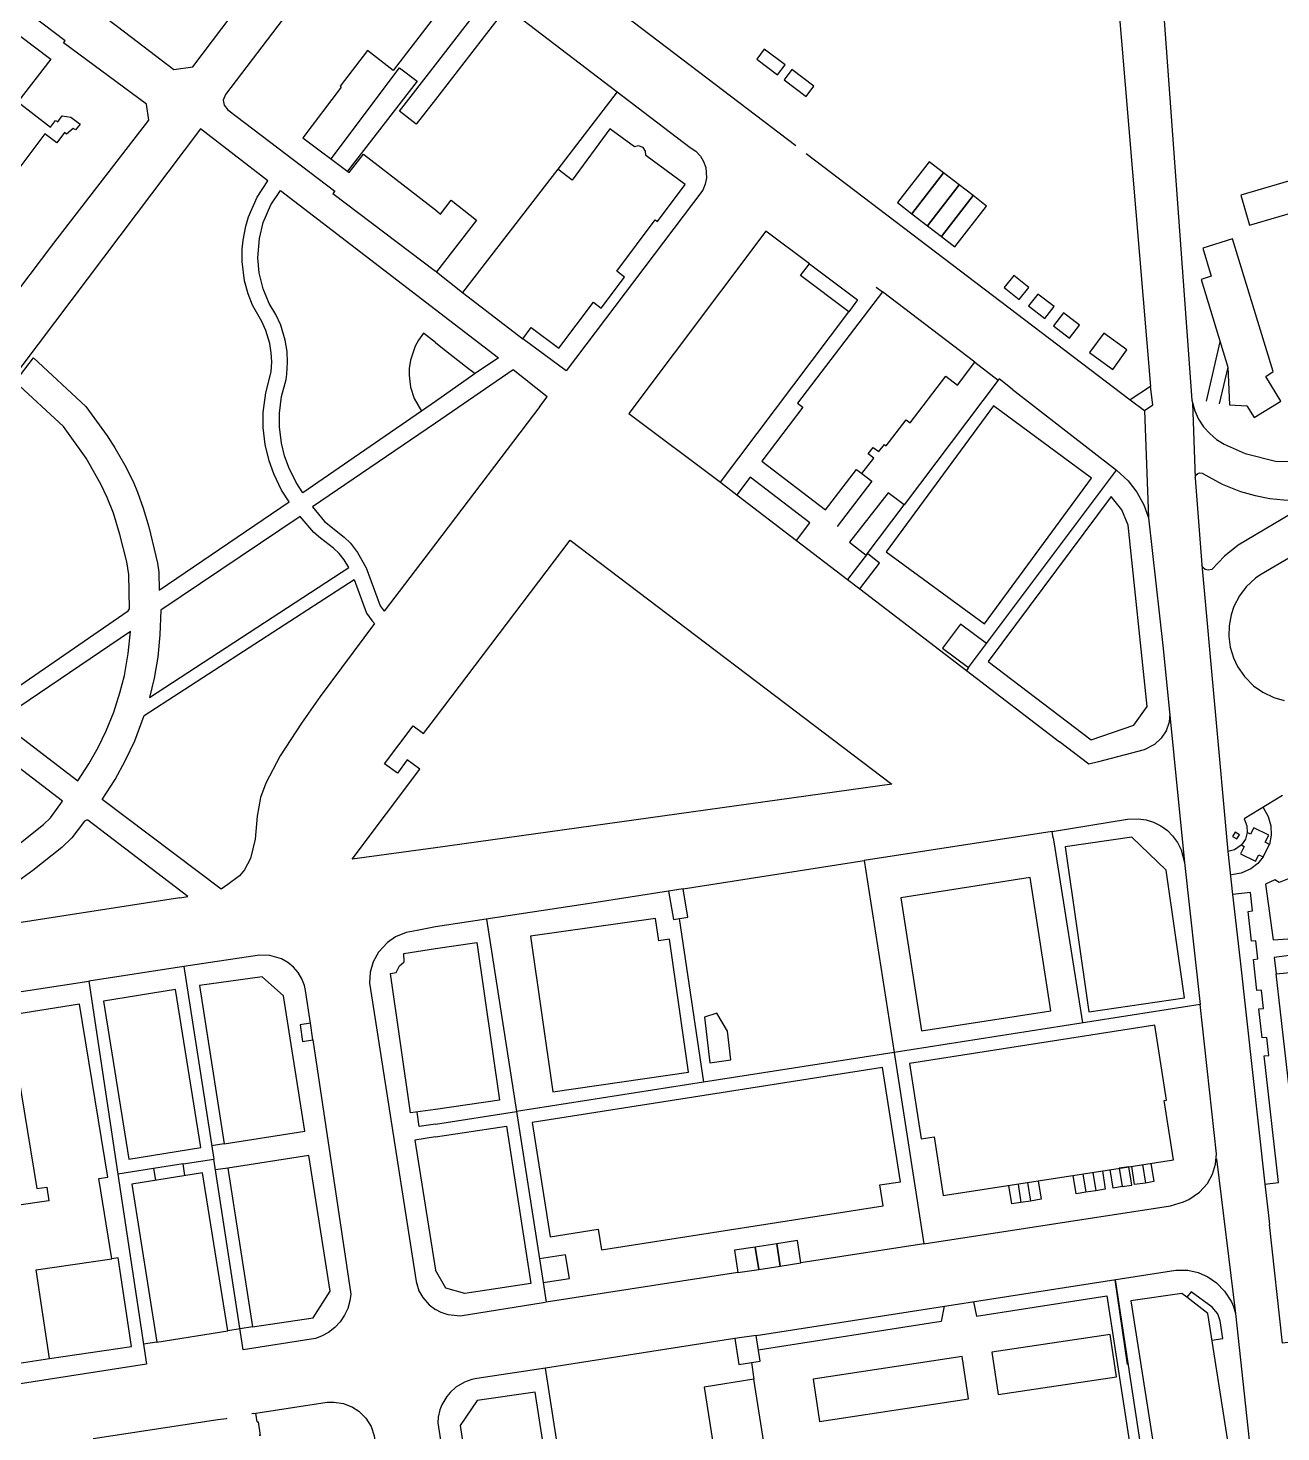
# Model space of a CAD drawing. Header units: millimetres. Extents: x 487814 to 495125, y 4392873 to 4398925.
# Drawn here: x 491999.4 to 492290.2, y 4395927.5 to 4396253.4 of the extents above; entities that cross this region are included whole.
import ezdxf

# ---------------------------------------------------------------- set-up
doc = ezdxf.new("R2010")
doc.units = ezdxf.units.MM
doc.layers.add('Cartografia_Base', color=8, linetype='Continuous')

msp = doc.modelspace()

# ---------------------------------------------------------------- linework, layer by layer
at = {"layer": 'Cartografia_Base'}
for p, q in [((492243.84, 4396362.43, 121.28), (492259.88, 4396170.16, 121.05)), ((492104.26, 4396281.95, 123.29), (492177.56, 4396226.14, 122.13)), ((492136.12, 4396238.62, 119.82), (492153.06, 4396225.7, 119.82)), ((492179.97, 4396224.3, 122.1), (492255.15, 4396167.07, 121.22)), ((492094.13, 4396196.79, 122.95), (492100.22, 4396191.99, 122.94)), ((492196.24, 4396193.27, 118.56), (492197.65, 4396192.2, 118.51)), ((492275.98, 4396180.56, 118.95), (492272.8, 4396166.76, 118.86)), ((492093.89, 4396180.41, 120.4), (492095.56, 4396179.1, 120.4)), ((492095.56, 4396179.1, 120.42), (492101.62, 4396174.39, 120.14)), ((492101.62, 4396174.39, 120.14), (492103.16, 4396173.21, 119.78)), ((492219.11, 4396175.83, 125.08), (492224.52, 4396171.69, 120.11)), ((492277.83, 4396174.66, 118.94), (492275.82, 4396166.18, 118.94)), ((492101.3, 4396171.91, 120.1), (492093.89, 4396166.71, 120.2)), ((492103.16, 4396173.21, 119.78), (492101.3, 4396171.91, 120.1)), ((492224.52, 4396171.69, 120.11), (492202.72, 4396142.71, 120.41)), ((492227.76, 4396169.61, 118.86), (492252.02, 4396150.78, 118.86)), ((492093.89, 4396166.71, 120.2), (492090.69, 4396164.47, 120.24)), ((492118.12, 4396165.57, 119.78), (492093.89, 4396133.67, 119.92)), ((492258.5, 4396164.62, 118.66), (492259.39, 4396139.7, 119.08)), ((492160.07, 4396147.97, 118.87), (492163.86, 4396145.07, 118.87)), ((492093.89, 4396133.67, 119.92), (492082, 4396118.02, 119.99)), ((492177.73, 4396134.46, 118.87), (492189.58, 4396125.4, 118.87)), ((492192.42, 4396123.22, 118.87), (492217.14, 4396104.29, 118.87)), ((492262.84, 4396109.37, 117.5), (492267.76, 4396059.72, 118.56)), ((492217.63, 4396104.93, 120.17), (492217.14, 4396104.29, 118.87)), ((492217.14, 4396104.29, 118.87), (492238.8, 4396087.74, 118.88)), ((492253.97, 4396069.66, 120.13), (492254.55, 4396069.76, 120.08)), ((492237.05, 4396066.9, 117.76), (492193.44, 4396060.18, 117.76)), ((492237.29, 4396065.42, 120.02), (492237.67, 4396063.04, 120.02)), ((492237.67, 4396063.04, 118.87), (492244.14, 4396022.44, 118.75)), ((492034.61, 4396051.49, 120.54), (491948.44, 4396038.11, 121.47)), ((492130.23, 4396050.23, 118.93), (492093.89, 4396044.73, 118.94)), ((492148.04, 4396053.01, 119.32), (492130.23, 4396050.23, 119.32)), ((492093.89, 4396044.73, 118.97), (492089.68, 4396043.94, 118.98)), ((492105.8, 4396046.52, 120.36), (492112.75, 4396001.92, 119.64)), ((492150.52, 4396046.7, 119.02), (492156.1, 4396008.69, 119.24)), ((492035.49, 4396035.57, 119.78), (492013.43, 4396032.15, 119.79)), ((492156.1, 4396008.69, 119.24), (492112.75, 4396001.92, 119.64)), ((492093.89, 4395998.97, 119.88), (492112.75, 4396001.92, 119.64)), ((492112.75, 4396001.92, 119.64), (492118.08, 4395967.7, 120.54)), ((492044.85, 4395994.39, 119.34), (492041.96, 4395993.94, 119.28)), ((492028.47, 4395988.67, 122.05), (492020.2, 4395987.35, 122.38)), ((492035.35, 4395989.74, 122.05), (492042.44, 4395990.81, 120.97)), ((492045.72, 4395988.77, 119.27), (492042.83, 4395988.32, 119.27)), ((492258.03, 4395989.57, 119.94), (492258.7, 4395985.29, 119.94)), ((492275.17, 4395990.89, 119.05), (492279.61, 4395954.99, 115.91)), ((492229.14, 4395985.06, 119.97), (492229.8, 4395980.79, 119.97)), ((492231.35, 4395985.4, 119.99), (492232.02, 4395981.12, 119.99)), ((492244.16, 4395987.41, 119.94), (492244.84, 4395983.14, 119.94)), ((492246.51, 4395987.77, 119.94), (492247.17, 4395983.51, 119.94)), ((492286.45, 4395985.03, 119.53), (492287.18, 4395978.47, 119.53)), ((492247.17, 4395983.51, 119.94), (492244.84, 4395983.14, 119.94)), ((492232.02, 4395981.12, 119.99), (492229.8, 4395980.79, 119.97)), ((492287.18, 4395978.47, 119.53), (492287.5, 4395975.64, 119.53)), ((492207.29, 4395971.14, 119.54), (492178.76, 4395966.76, 119.84)), ((492118.94, 4395962.2, 120.54), (492119.65, 4395957.64, 120.6)), ((492164.13, 4395964.5, 119.84), (492119.65, 4395957.64, 120.6)), ((492119.65, 4395957.64, 120.6), (492118.89, 4395957.51, 120.6)), ((492048.56, 4395951.44, 119.74), (492045.69, 4395951, 119.74)), ((492051.43, 4395951.92, 118.89), (492048.56, 4395951.44, 118.9)), ((492163.43, 4395949.17, 119.62), (492119.48, 4395942.35, 120.11)), ((492029.25, 4395948.37, 121.13), (492026.17, 4395947.91, 121.11)), ((492167.24, 4395943.61, 118.58), (492167.85, 4395939.73, 118.64)), ((492132.83, 4395856.04, 117.75), (492119.48, 4395942.35, 120.11)), ((492043.42, 4395930.3, 118.77), (492014.48, 4395925.9, 118.98)), ((492045.32, 4395930.59, 120.02), (492043.42, 4395930.3, 120.02)), ((492045.48, 4395930.62, 118.76), (492045.32, 4395930.59, 118.76)), ((492051.7, 4395931.81, 119.41), (492051.33, 4395931.75, 119.41)), ((492051.7, 4395931.81, 119.41), (492052.19, 4395931.89, 119.95)), ((492052.52, 4395929.83, 119.96), (492052.19, 4395931.89, 119.95))]:
    msp.add_line(p, q, dxfattribs=at)
for points in [[(491994.15, 4396188.62, 122.15), (492005.31, 4396203.43, 121.43), (492027.41, 4396232.01, 122.7), (492026.82, 4396235.73, 122.9), (492007.58, 4396249.95, 123.04), (492007.95, 4396250.43, 123.04), (491953.9, 4396291.44, 122.9)], [(492093.89, 4396264.23, 120.48), (492088.03, 4396268.67, 120.59), (492086.82, 4396267.07, 120.57), (492080.3, 4396272, 120.69), (492081.21, 4396273.2, 120.7), (492078.9, 4396274.94, 120.74), (492077.99, 4396273.74, 120.73), (492074.4, 4396276.46, 120.86), (492045.16, 4396238.01, 121.17), (492044.67, 4396236.66, 121.18), (492044.88, 4396235.48, 121.19), (492045.7, 4396234.41, 121.35), (492070.57, 4396215.57, 121.08), (492070.12, 4396214.98, 121.07), (492093.89, 4396196.97, 120.75)], [(492021.77, 4396252.49, 121.82), (492033.18, 4396243.77, 121.38), (492037.58, 4396244.36, 121.31), (492053.25, 4396265.11, 121.15), (492041.92, 4396273.67, 122.26), (492033.05, 4396261.83, 121.98), (492022.19, 4396270.12, 122.28), (492016.27, 4396262.69, 122.18), (492014.06, 4396264.4, 122.21), (492011.13, 4396260.61, 122.16), (492021.77, 4396252.49, 121.82)], [(492093.89, 4396270.88, 121.23), (492136.12, 4396238.62, 121.24), (492122.29, 4396220.67, 121.24)], [(492269.47, 4396167.04, 119.09), (492270.18, 4396164.52, 119.13), (492271.06, 4396162.64, 119.17), (492272.22, 4396160.86, 119.2), (492273.62, 4396159.27, 119.24), (492275.21, 4396157.91, 119.27), (492276.96, 4396156.8, 119.31), (492281.85, 4396154.62, 119.86), (492288.9, 4396152.89, 120.05), (492296.6, 4396152.68, 120.13), (492303.08, 4396153.43, 119.79), (492305.49, 4396156.09, 119.5), (492294.41, 4396270.81, 120.67), (492262.12, 4396268.02, 120.43), (492269.47, 4396167.04, 119.09)], [(492093.89, 4396256.32, 120.38), (492084.11, 4396243.55, 120.52), (492078.14, 4396248.15, 120.78), (492071.78, 4396239.9, 121.12), (492072.04, 4396239.71, 121.1), (492063.17, 4396227.95, 121.26), (492073.91, 4396219.88, 121.14), (492077.21, 4396224.13, 121.19), (492093.89, 4396211.18, 120.49)], [(492093.89, 4396244.84, 122.81), (492104.51, 4396258.54, 122.81), (492108.41, 4396255.52, 122.81), (492093.89, 4396236.79, 122.81)], [(491997.36, 4396251.65, 123.09), (492004.63, 4396246.15, 123.1), (491996.98, 4396236.3, 122.81), (492004.57, 4396230.41, 122.29), (492005.74, 4396231.97, 122.34), (492006.23, 4396231.6, 122.31), (492007.28, 4396233, 122.47), (492009.29, 4396232.68, 122.45), (492011.42, 4396231.11, 122.28), (492010.33, 4396229.77, 122.12), (492009.83, 4396230.11, 122.16), (492008.29, 4396228.8, 122.07), (492007.84, 4396229.14, 122.1), (492006.03, 4396226.74, 122.11), (492003.25, 4396228.83, 122.3), (491990.44, 4396211.84, 122.08)], [(492173.3, 4396242.55, 121.69), (492175.06, 4396244.88, 120.67), (492170.25, 4396248.51, 120.67), (492168.49, 4396246.18, 120.68), (492173.3, 4396242.55, 121.69)], [(492069.69, 4396223.04, 123.91), (492085.59, 4396244.17, 123.91), (492089.7, 4396241.08, 123.91), (492073.48, 4396220.19, 123.91)], [(492093.89, 4396236.79, 122.81), (492089.44, 4396231.05, 122.81), (492085.54, 4396234.07, 122.81), (492093.89, 4396244.84, 122.81)], [(492179.98, 4396237.53, 120.41), (492181.78, 4396239.93, 121.16), (492176.63, 4396243.78, 121.16), (492174.83, 4396241.38, 121.95), (492179.98, 4396237.53, 120.41)], [(491989.41, 4396095.26, 121.34), (492022.62, 4396118.08, 121.52), (492022.9, 4396118.61, 121.52), (492022.75, 4396126.55, 121.4), (492022.29, 4396129.49, 121.43), (492020.68, 4396135.84, 121.49), (492019.16, 4396140.8, 121.52), (492017.75, 4396144.42, 121.54), (492016.28, 4396147.5, 121.54), (492012.82, 4396153.52, 121.58), (492007.58, 4396160.88, 121.72), (491996.39, 4396171.3, 121.72), (492000.65, 4396176.83, 121.72), (492012.74, 4396165.57, 121.72), (492017.72, 4396158.71, 121.6), (492019.51, 4396155.95, 121.56), (492021.81, 4396151.91, 121.54), (492023.72, 4396148.11, 121.54), (492024.75, 4396145.7, 121.54), (492026.1, 4396141.95, 121.52), (492027.39, 4396137.64, 121.49), (492029.42, 4396129.17, 121.42), (492029.68, 4396127.08, 121.4), (492029.78, 4396122.93, 121.21), (492059.93, 4396143.43, 121.06), (492058.21, 4396146.14, 121.13), (492056.37, 4396149.89, 121.16), (492055.29, 4396152.94, 121.18), (492054.39, 4396156.71, 121.21), (492053.94, 4396160.69, 121.24), (492053.94, 4396164.16, 121.26), (492054.51, 4396168.69, 121.29), (492055.79, 4396173.62, 121.33), (492055.92, 4396175.91, 121.34), (492055.8, 4396178.04, 121.35), (492055.46, 4396180.15, 121.36), (492054.54, 4396183.17, 121.38), (492053.59, 4396185.25, 121.4), (492051.43, 4396189.06, 121.41), (492050.42, 4396191.72, 121.39), (492049.61, 4396194.74, 121.38), (492049.05, 4396199.24, 121.37), (492049.06, 4396202.06, 121.35), (492049.26, 4396204.18, 121.35), (492049.87, 4396207.4, 121.33), (492050.51, 4396209.56, 121.33), (492052.5, 4396214.11, 121.31), (492055.02, 4396217.93, 121.29), (492039.36, 4396229.99, 121.39), (491956.62, 4396120.3, 121.7)], [(492122.52, 4396179.07, 121.07), (492130.57, 4396189.76, 119.91), (492132.38, 4396188.4, 119.89), (492137.8, 4396195.6, 119.21), (492135.99, 4396196.96, 119.25), (492144.95, 4396208.86, 119.47), (492145.49, 4396208.46, 119.45), (492151.88, 4396217.11, 119.57), (492142.73, 4396223.84, 119.95), (492142.7, 4396224.83, 120.02), (492142.12, 4396225.67, 120.06), (492141.03, 4396226.07, 120.07), (492140.1, 4396225.82, 120.06), (492134.38, 4396230.04, 120.11), (492125.66, 4396218.07, 119.86), (492122.29, 4396220.67, 119.91), (492100.22, 4396191.99, 120.67), (492114.22, 4396181.29, 121.04), (492116.14, 4396183.86, 120.91), (492122.52, 4396179.07, 121.07)], [(492153.06, 4396225.7, 120.23), (492154.34, 4396224.79, 120.22), (492155.4, 4396223.64, 120.2), (492156.13, 4396222.43, 120.19), (492156.64, 4396221.02, 120.18), (492156.83, 4396218.6, 120.16), (492156.54, 4396217.14, 120.15), (492155.96, 4396215.75, 120.14), (492124.28, 4396173.8, 121.3), (492114.22, 4396181.29, 121.3)], [(492204.52, 4396210.3, 119.9), (492211.86, 4396219.78, 119.77), (492208.52, 4396222.38, 119.88), (492201.18, 4396212.9, 120.06), (492204.52, 4396210.3, 119.9)], [(492208.11, 4396207.52, 119.74), (492215.45, 4396217, 119.65), (492211.86, 4396219.78, 119.77), (492204.52, 4396210.3, 119.9), (492208.11, 4396207.52, 119.74)], [(492211.36, 4396205.01, 119.59), (492218.7, 4396214.49, 119.73), (492215.45, 4396217, 119.65), (492208.11, 4396207.52, 119.74), (492211.36, 4396205.01, 119.59)], [(492282.86, 4396207.66, 118.67), (492296.6, 4396211.69, 118.42), (492294.56, 4396218.65, 118.5), (492280.82, 4396214.62, 118.67), (492282.86, 4396207.66, 118.67)], [(492093.89, 4396180.41, 120.4), (492091.13, 4396182.59, 120.4), (492089.95, 4396180.91, 120.39), (492089.23, 4396179.57, 120.38), (492088.13, 4396176.32, 120.35), (492087.85, 4396174.35, 120.33), (492087.81, 4396172.8, 120.32), (492088.16, 4396170.04, 120.29), (492089, 4396167.41, 120.27), (492090.69, 4396164.47, 120.24), (492063.11, 4396145.52, 120.97), (492061.57, 4396147.9, 121.13), (492059.85, 4396151.39, 121.16), (492058.91, 4396154.06, 121.18), (492058.18, 4396157.06, 121.21), (492057.73, 4396160.82, 121.24), (492057.73, 4396164.01, 121.26), (492058.21, 4396167.87, 121.29), (492059.25, 4396171.78, 121.32), (492059.43, 4396173.06, 121.33), (492059.6, 4396175.83, 121.34), (492059.47, 4396178.35, 121.35), (492059.05, 4396180.96, 121.36), (492058.01, 4396184.4, 121.38), (492056.87, 4396186.92, 121.4), (492055.31, 4396189.46, 121.41), (492053.91, 4396192.88, 121.39), (492053.02, 4396196.56, 121.38), (492052.7, 4396200.07, 121.36), (492053.04, 4396204.57, 121.34), (492053.96, 4396208.28, 121.33), (492055.73, 4396212.34, 121.31), (492057.92, 4396215.67, 121.29), (492093.89, 4396188.1, 120.22)], [(492093.89, 4396211.18, 120.49), (492095.11, 4396210.23, 120.43), (492097.58, 4396213.41, 120.26), (492103.48, 4396208.83, 120.06), (492094.13, 4396196.79, 120.74), (492093.89, 4396196.97, 120.75)], [(492214.46, 4396202.61, 119.45), (492221.8, 4396212.09, 119.45), (492218.7, 4396214.49, 119.73), (492211.36, 4396205.01, 119.59), (492214.46, 4396202.61, 119.45)], [(492160.07, 4396147.97, 118.77), (492189.83, 4396187.56, 118.67), (492178.68, 4396195.96, 119.11), (492180.74, 4396198.69, 119.09), (492170.62, 4396206.26, 119.53), (492138.81, 4396163.95, 119.05), (492160.07, 4396147.97, 118.77)], [(492283.92, 4396163, 118.56), (492290.14, 4396166.78, 118.51), (492286.63, 4396172.55, 117), (492288.32, 4396173.7, 117.22), (492278.93, 4396204.47, 118.67), (492272, 4396202.34, 118.67), (492274, 4396195.83, 118.43), (492271.66, 4396195.04, 118.67), (492277.83, 4396174.66, 118.94), (492278.22, 4396165.93, 118.83), (492282.27, 4396165.71, 118.66), (492283.92, 4396163, 118.56)], [(492180.74, 4396198.69, 124.2), (492191.88, 4396190.29, 124.2), (492189.83, 4396187.56, 124.2)], [(492228.2, 4396195.99, 119.11), (492225.92, 4396193.21, 119.05), (492229.37, 4396190.38, 119.01), (492231.65, 4396193.16, 119.06), (492228.2, 4396195.99, 119.11)], [(492179.21, 4396165.38, 118.8), (492169.67, 4396152.86, 118.87), (492184.48, 4396141.56, 118.32), (492191.64, 4396150.95, 119.43), (492192.92, 4396149.97, 119.48), (492195.67, 4396153.57, 119.24), (492194.39, 4396154.55, 119.31), (492195.55, 4396156.07, 119.21), (492196.86, 4396155.07, 119.14), (492198.12, 4396156.72, 119.03), (492198.56, 4396156.38, 119), (492203.21, 4396162.47, 118.63), (492204.11, 4396161.78, 118.68), (492212.37, 4396172.59, 119.31), (492215.07, 4396170.53, 119.47), (492219.11, 4396175.83, 119.04), (492197.65, 4396192.2, 118.51), (492177.93, 4396166.36, 118.75), (492179.21, 4396165.38, 118.8)], [(492233.72, 4396191.65, 119.04), (492231.59, 4396188.88, 118.99), (492235.36, 4396185.98, 118.94), (492237.49, 4396188.75, 119), (492233.72, 4396191.65, 119.04)], [(492093.89, 4396188.1, 120.22), (492108.55, 4396176.87, 119.78), (492103.16, 4396173.21, 119.78)], [(492241.05, 4396181.42, 118.88), (492243.37, 4396184.45, 118.94), (492239.69, 4396187.27, 118.98), (492237.37, 4396184.24, 118.92), (492241.05, 4396181.42, 118.88)], [(492251.12, 4396174.17, 118.78), (492254.41, 4396178.72, 119.48), (492249.04, 4396182.6, 119.07), (492245.75, 4396178.05, 118.83), (492251.12, 4396174.17, 118.78)], [(492118.12, 4396165.57, 118.91), (492119.82, 4396167.77, 119.06), (492111.99, 4396174.03, 119.62), (492093.89, 4396161.7, 120.25)], [(492227.76, 4396169.61, 120.11), (492224.74, 4396171.98, 120.11), (492224.52, 4396171.69, 120.11)], [(492258.5, 4396164.62, 118.96), (492260.46, 4396165.94, 119.31), (492259.88, 4396170.16, 119.52), (492255.15, 4396167.07, 118.71), (492258.5, 4396164.62, 118.96)], [(492221.33, 4396115.07, 118.3), (492246.23, 4396148.95, 118.84), (492223.43, 4396165.7, 119.5), (492198.53, 4396131.82, 118.63), (492221.33, 4396115.07, 118.3)], [(492269.6, 4396166.42, 119.1), (492270.22, 4396148.9, 118.11), (492271.8, 4396128.8, 117.73), (492277.84, 4396062.25, 120.19)], [(492093.89, 4396161.7, 120.25), (492065.34, 4396142.27, 121.23), (492068.14, 4396138.89, 120.88), (492072.73, 4396135.24, 120.58), (492074.16, 4396133.82, 120.41), (492075.82, 4396131.67, 120.4), (492077.86, 4396128.1, 120.09), (492081.1, 4396119.28, 119.59), (492082, 4396118.02, 119.65)], [(492177.73, 4396134.46, 121.12), (492180.84, 4396138.53, 121.12), (492166.97, 4396149.14, 121.12), (492163.86, 4396145.07, 121.12), (492177.73, 4396134.46, 121.12)], [(492192.92, 4396149.97, 119.48), (492195.18, 4396148.24, 119.67), (492187.14, 4396137.71, 118.6)], [(492221.82, 4396110.53, 120.17), (492252.02, 4396150.78, 119.24), (492254.72, 4396148.26, 119.2), (492256.73, 4396145.64, 119.16), (492258.31, 4396142.71, 119.12), (492259.39, 4396139.7, 119.08), (492262.84, 4396109.37, 119.92)], [(492270.23, 4396149.06, 118.14), (492270.44, 4396149.6, 118.14), (492270.87, 4396149.99, 118.13), (492271.29, 4396150.13, 118.13), (492271.89, 4396150.07, 118.13), (492276.51, 4396147.55, 118.06), (492280.77, 4396145.85, 117.99), (492284.19, 4396144.87, 117.95), (492287.6, 4396144.21, 117.9), (492290.86, 4396143.87, 117.85), (492294.06, 4396143.79, 117.81), (492294.73, 4396143.43, 117.8), (492294.99, 4396142.75, 117.8), (492294.85, 4396142.21, 117.79), (492294.46, 4396141.81, 117.79), (492280.23, 4396133.34, 117.74), (492277.08, 4396130.82, 117.7), (492274.09, 4396127.75, 117.68), (492273.24, 4396127.52, 117.7), (492272.59, 4396127.7, 117.71), (492272.05, 4396128.18, 117.72), (492271.8, 4396128.8, 117.73)], [(492193.89, 4396131.01, 121.16), (492202.72, 4396142.71, 121.16), (492198.99, 4396145.51, 121.16), (492190.01, 4396134.06, 121.16), (492193.89, 4396131.01, 121.16)], [(492246.1, 4396088.15, 117.81), (492255.99, 4396091.61, 117.72), (492259.09, 4396095.94, 117.65), (492254.68, 4396138.01, 118.04), (492253.26, 4396141.6, 118.22), (492250.72, 4396144.64, 118.47), (492222.24, 4396106.38, 118.1), (492246.1, 4396088.15, 117.81)], [(492313.32, 4396142.87, 117.92), (492285.3, 4396126.43, 117.28), (492284.26, 4396125.69, 117.92)], [(492027.57, 4396097.97, 121.08), (492073.81, 4396128.15, 120.26), (492072.69, 4396129.93, 120.4), (492071.53, 4396131.4, 120.41), (492070.29, 4396132.63, 120.58), (492067.2, 4396134.95, 120.83), (492065.65, 4396136.33, 120.88), (492062.55, 4396140.04, 121.14), (492030.14, 4396118.3, 121.37), (492029.98, 4396112.57, 121.27), (492029.46, 4396107.35, 121.2), (492028.63, 4396102.45, 121.14), (492027.57, 4396097.97, 121.08)], [(492093.89, 4396093.24, 119.32), (492125.2, 4396134.55, 118.83), (492199.88, 4396077.88, 117.92), (492093.89, 4396063.14, 119.13)], [(492192.42, 4396123.22, 118.28), (492197.02, 4396129.21, 118.47), (492194.17, 4396131.39, 118.5), (492189.58, 4396125.4, 118.32), (492192.42, 4396123.22, 118.28)], [(492045.76, 4396054.56, 119.75), (492044.14, 4396053.53, 119.78), (492016.53, 4396074.3, 120.74), (492019.55, 4396078.97, 120.81), (492022.01, 4396083.44, 120.88), (492024.12, 4396087.95, 120.94), (492026.33, 4396093.81, 120.79), (492075.08, 4396125.4, 119.99), (492077.93, 4396117.56, 119.59), (492079.16, 4396115.84, 119.65), (492079.79, 4396115.21, 119.65)], [(492284.26, 4396125.69, 117.92), (492282.12, 4396123.7, 117.89), (492280.54, 4396121.62, 117.86), (492279.24, 4396119.11, 117.82), (492278.58, 4396117.15, 117.8), (492278.12, 4396114.61, 117.76), (492278.06, 4396112.17, 117.74), (492278.39, 4396109.67, 117.7), (492279.14, 4396107.18, 117.67), (492280.1, 4396105.16, 117.64), (492281.67, 4396102.87, 117.61), (492283.79, 4396100.74, 117.58), (492285.93, 4396099.23, 117.54), (492288.54, 4396098, 117.51), (492290.95, 4396097.33, 117.48)], [(492010.93, 4396078.69, 120.83), (492013.49, 4396082.6, 120.89), (492015.62, 4396086.37, 120.95), (492017.5, 4396090.26, 121), (492019.25, 4396094.61, 121.06), (492020.69, 4396099.06, 121.12), (492021.71, 4396103.14, 121.18), (492022.61, 4396108.21, 121.24), (492023.13, 4396113.32, 121.31), (491992.61, 4396092.64, 121.43), (492010.93, 4396078.69, 120.83)], [(492079.79, 4396115.21, 120.23), (492067.17, 4396098.22, 120.23), (492062.86, 4396092.05, 120.31), (492057.86, 4396084.44, 120.25), (492054.58, 4396078.13, 120.54), (492053.32, 4396074.77, 120.44), (492052.53, 4396070.49, 120.34), (492052.07, 4396065.13, 120.36), (492050.96, 4396060.61, 120.25), (492049.61, 4396057.98, 120.24), (492048.42, 4396056.57, 120.24), (492045.76, 4396054.56, 120.27)], [(492217.63, 4396104.93, 120.67), (492221.82, 4396110.53, 120.67), (492215.77, 4396115.05, 120.67), (492211.58, 4396109.45, 120.67), (492217.63, 4396104.93, 120.67)], [(492093.89, 4396063.14, 119.13), (492074.55, 4396060.46, 119.27), (492090.3, 4396081.33, 119.29), (492087.35, 4396083.55, 119.35), (492085.11, 4396080.44, 119.36), (492082.12, 4396082.61, 119.35), (492088.77, 4396091.4, 119.35), (492091.14, 4396089.62, 119.33), (492093.89, 4396093.24, 119.32)], [(492264.38, 4396094.25, 117.63), (492264.19, 4396092.29, 117.65), (492263.5, 4396090.27, 117.66), (492262.38, 4396088.52, 117.68), (492260.82, 4396087.05, 117.69), (492258.45, 4396085.82, 117.7), (492247.84, 4396083.08, 117.71), (492245.6, 4396082.51, 117.71), (492238.8, 4396087.74, 117.71)], [(492007.38, 4396073.93, 120.72), (491987.42, 4396089.18, 121.17), (491934.36, 4396052.67, 121.53), (491939.75, 4396051.29, 121.34), (491942.74, 4396050.69, 121.24), (491948.74, 4396049.95, 121.04), (491955.11, 4396049.58, 120.86), (491959.83, 4396049.64, 120.73), (491963.87, 4396049.94, 120.63), (491968.78, 4396050.69, 120.56), (491972.96, 4396051.71, 120.5), (491978.58, 4396053.58, 120.5), (491984.15, 4396055.87, 120.5), (491988.22, 4396057.83, 120.53), (491991.51, 4396059.78, 120.56), (491996.83, 4396063.61, 120.63), (492002.96, 4396068.5, 120.57), (492004.55, 4396070.05, 120.52), (492007.38, 4396073.93, 120.72)], [(492290.51, 4396075.22, 120.11), (492281.62, 4396069.85, 120.11), (492282.25, 4396068.19, 120.09), (492282.33, 4396066.65, 120.06)], [(492237.29, 4396065.42, 118.87), (492237.05, 4396066.9, 118.88), (492254.55, 4396069.76, 120.08)], [(492254.55, 4396069.76, 120.08), (492257.01, 4396069.87, 119.87), (492258.87, 4396069.59, 119.71), (492260.62, 4396069.04, 119.56), (492262.29, 4396068.19, 119.4), (492263.8, 4396067.1, 119.24), (492265.01, 4396065.89, 119.1), (492266.14, 4396064.34, 118.94), (492267, 4396062.63, 118.77), (492267.76, 4396059.72, 118.56), (492271.43, 4396026.71, 118.56)], [(492286.01, 4396072.5, 117.22), (492287.21, 4396070.36, 117.22), (492287.8, 4396068.24, 117.22), (492287.91, 4396066.05, 117.22), (492287.53, 4396063.88, 117.22)], [(492034.61, 4396051.49, 119.71), (492036.41, 4396051.81, 119.71), (492013.24, 4396069.52, 120.49), (492012.91, 4396069.56, 120.49), (492012.45, 4396069.33, 120.49), (492009.55, 4396065.42, 120.52), (492007.21, 4396063.18, 120.57), (492000.48, 4396057.84, 120.63), (491996.18, 4396054.71, 120.57)], [(492279.92, 4396065.16, 117.24), (492280.52, 4396066.15, 117.25), (492279.52, 4396066.76, 117.25), (492278.92, 4396065.77, 117.24), (492279.92, 4396065.16, 117.24)], [(492284.27, 4396059.99, 122.22), (492285.04, 4396061.51, 122.21), (492286, 4396060.98, 122.9), (492287.53, 4396063.88, 122.73), (492286.51, 4396064.42, 122.75), (492287.33, 4396066.03, 122.17), (492283.87, 4396067.78, 122.26), (492283.09, 4396066.24, 122.25), (492282.33, 4396066.65, 122.85), (492281.9, 4396065.13, 122.83), (492280.97, 4396063.77, 122.89), (492281.65, 4396063.4, 122.89), (492280.81, 4396061.74, 122.22), (492284.27, 4396059.99, 122.22)], [(492255.57, 4396065.59, 117.71), (492240.06, 4396063.35, 118.11), (492245.58, 4396025.07, 117.37), (492267.78, 4396028.27, 117.14), (492263.5, 4396057.93, 117.32), (492255.57, 4396065.59, 117.71)], [(492280.9, 4396063.7, 120.07), (492279.37, 4396062.65, 120.14), (492277.84, 4396062.25, 120.19), (492278.95, 4396052.3, 119.53)], [(492151.42, 4396053.58, 119.32), (492193.44, 4396060.18, 119.1), (492200.37, 4396015.6, 118.85), (492156.1, 4396008.69, 119.24)], [(492286, 4396060.98, 117.22), (492284.81, 4396059.48, 117.22), (492283.14, 4396058.23, 117.22), (492280.93, 4396057.25, 117.22), (492278.69, 4396056.85, 117.22)], [(492296.84, 4396055.93, 116.93), (492293.47, 4396057.47, 116.9), (492292.48, 4396056.1, 116.93), (492289.73, 4396055.08, 117.02), (492288.75, 4396055.64, 117.03), (492286.58, 4396054.68, 117.03), (492288.35, 4396041.76, 117.06), (492294.05, 4396042.12, 116.98), (492294.05, 4396045.65, 116.93), (492294.45, 4396048.38, 116.93), (492295.5, 4396052.49, 116.93), (492296.84, 4396055.93, 116.93)], [(492151.42, 4396053.58, 118.59), (492148.04, 4396053.01, 118.65), (492149.14, 4396046.47, 118.63), (492152.52, 4396047.04, 118.59), (492151.42, 4396053.58, 118.59)], [(492206.76, 4396020.63, 117.61), (492236.78, 4396025.3, 117.44), (492231.97, 4396056.19, 117.86), (492201.95, 4396051.52, 117.98), (492206.76, 4396020.63, 117.61)], [(492280.67, 4396036.84, 122.22), (492286.45, 4395985.03, 120.52), (492289.56, 4395985.39, 120.61), (492286.28, 4396014.8, 120.61), (492287.33, 4396014.92, 121.95), (492286.86, 4396019.1, 121.95), (492285.81, 4396018.98, 121.95), (492285.06, 4396025.71, 122.4), (492286.1, 4396025.83, 122.48), (492285.63, 4396030.09, 122.48), (492284.58, 4396029.97, 120.61), (492283.78, 4396037.18, 120.61), (492284.82, 4396037.3, 122.14), (492284.35, 4396041.52, 122.14), (492283.31, 4396041.4, 122.14), (492282.52, 4396048.36, 122.56), (492283.57, 4396048.48, 122.66), (492283.09, 4396052.76, 122.66), (492278.95, 4396052.3, 122.26), (492280.67, 4396036.84, 122.22)], [(492089.68, 4396043.94, 119.85), (492087.1, 4396043.48, 119.87), (492084.65, 4396042.45, 119.9), (492082.75, 4396041.13, 119.92), (492080.69, 4396038.86, 119.95), (492079.47, 4396036.61, 119.97), (492078.77, 4396034.21, 120), (492078.59, 4396031.68, 120.02), (492079.07, 4396028.76, 120.05)], [(492148.22, 4396041.88, 118.6), (492145.73, 4396041.52, 118.59), (492144.98, 4396046.72, 118.69), (492115.97, 4396042.56, 118.68), (492121.15, 4396006.49, 117.84), (492152.65, 4396011.01, 117.67), (492148.22, 4396041.88, 118.6)], [(492093.89, 4396039.72, 118.78), (492103.5, 4396041.11, 118.73), (492108.79, 4396004.54, 118.1), (492093.89, 4396002.37, 118.33)], [(492064.89, 4396022.38, 120.09), (492063.75, 4396029.98, 120.15), (492063.49, 4396031.15, 120.16), (492062.91, 4396032.67, 120.17), (492062.05, 4396034.13, 120.18), (492060.94, 4396035.43, 120.19), (492059.63, 4396036.51, 120.2), (492058.16, 4396037.35, 120.21), (492055.51, 4396038.14, 120.23), (492053.11, 4396038.21, 120.25), (492035.49, 4396035.57, 121.47), (492042.44, 4395990.81, 120.97)], [(492093.89, 4396002.37, 118.33), (492088.14, 4396001.55, 118.4), (492083.45, 4396033.95, 118.65), (492084.82, 4396034.15, 118.65), (492085.56, 4396035.7, 118.7), (492086.68, 4396036.65, 118.73), (492086.56, 4396038.54, 118.8), (492093.89, 4396039.72, 118.78)], [(492289.05, 4396033.82, 116.98), (492295.47, 4396034.48, 116.96), (492294.49, 4396038.38, 116.87), (492288.62, 4396037.67, 117), (492289.05, 4396033.82, 116.98)], [(492299.31, 4395997.73, 116.68), (492296.26, 4395999.14, 116.86), (492296.05, 4395998.73, 116.86), (492293.08, 4395998.54, 116.86), (492289.05, 4396033.82, 116.98), (492295.47, 4396034.48, 116.96), (492296.14, 4396032.59, 116.83), (492297.43, 4396029.78, 116.8), (492298.93, 4396027.2, 116.78), (492300.68, 4396024.77, 116.75), (492304.15, 4396021.09, 116.71), (492306.78, 4396018.99, 116.69), (492309.31, 4396017.35, 116.66), (492299.31, 4395997.73, 116.68)], [(491992.65, 4396028.95, 121.84), (492013.43, 4396032.15, 121.82), (492020.2, 4395987.35, 122.38)], [(492044.85, 4395994.39, 119.34), (492063.61, 4395997.3, 118.96), (492058.68, 4396028.74, 119.25), (492053.69, 4396033.14, 119.34), (492039.16, 4396031.12, 119.66), (492044.85, 4395994.39, 119.34)], [(492022.71, 4395990.84, 119.63), (492039.43, 4395993.52, 119.33), (492033.56, 4396030.2, 119.72), (492016.84, 4396027.52, 119.93), (492022.71, 4395990.84, 119.63)], [(492079.07, 4396028.76, 118.49), (492089.41, 4395962.42, 118.48), (492090.09, 4395960.28, 118.43), (492090.98, 4395958.71, 118.39), (492092.43, 4395957.03, 118.34), (492093.89, 4395955.92, 118.3)], [(492018.82, 4395967.7, 119.33), (492015.77, 4395986.35, 119.65), (492017.85, 4395986.69, 119.62), (492011.28, 4396026.85, 120.24), (491994.82, 4396024.16, 120.27), (492001.39, 4395984, 119.81), (492003.68, 4395984.37, 119.79), (492004.14, 4395981.18, 119.7), (491981.06, 4395977.85, 119.98), (491983.26, 4395962.57, 119.62), (491981.95, 4395962.38, 119.63), (491985.12, 4395941.59, 119.28), (492004.31, 4395944.59, 119.16), (492001.2, 4395965.16, 119.48), (492018.82, 4395967.7, 119.33)], [(492157.57, 4396013.21, 123.27), (492162.5, 4396013.89, 123.27), (492161.74, 4396020.56, 123.27), (492159.19, 4396024.73, 123.27), (492156.36, 4396023.8, 123.27), (492157.57, 4396013.21, 123.27)], [(492207.29, 4395971.14, 119.54), (492264.54, 4395979.98, 119.09), (492267.55, 4395980.92, 119.02), (492268.76, 4395981.45, 119.03), (492271.29, 4395983.2, 119.03), (492273.08, 4395985.22, 119.04), (492274.26, 4395987.32, 119.04), (492274.99, 4395989.66, 119.05), (492275.23, 4395992.09, 119.06), (492271.43, 4396026.71, 118.56), (492200.37, 4396015.6, 118.85), (492207.29, 4395971.14, 119.54)], [(492064.89, 4396022.38, 119.1), (492062.49, 4396022.02, 119.15), (492063.06, 4396018.18, 119.11), (492065.46, 4396018.54, 119.06), (492064.89, 4396022.38, 119.1)], [(492254.89, 4395989.09, 119.94), (492265.2, 4395990.7, 116.89), (492263.06, 4396004.42, 117.01), (492263.61, 4396004.51, 117.01), (492260.89, 4396021.91, 117.21), (492203.93, 4396013.01, 117.54), (492206.64, 4395995.56, 117.29), (492209.65, 4395996.03, 117.28), (492211.79, 4395982.36, 117.09), (492254.89, 4395989.09, 119.94)], [(492065.46, 4396018.54, 120.09), (492074.27, 4395959.47, 119.55), (492074.06, 4395957.97, 119.52), (492073.56, 4395956.2, 119.48), (492072.8, 4395954.58, 119.45), (492071.8, 4395953.09, 119.41), (492070.54, 4395951.74, 119.37), (492069.1, 4395950.63, 119.34), (492067.43, 4395949.72, 119.3), (492066.07, 4395949.22, 119.27), (492049.32, 4395946.61, 120.48), (492042.44, 4395990.81, 120.97)], [(492132.43, 4395969.76, 117.87), (492197.8, 4395979.99, 117.18), (492197.04, 4395984.84, 117.25), (492201.82, 4395985.59, 117.2), (492197.67, 4396012.08, 117.56), (492116.39, 4395999.34, 117.99), (492120.54, 4395972.84, 118.09), (492131.67, 4395974.6, 117.85), (492132.43, 4395969.76, 117.87)], [(492093.89, 4395998.97, 119.88), (492090.1, 4395998.38, 119.93), (492089.65, 4396001.76, 119.92)], [(492093.89, 4395996, 118.41), (492110.38, 4395998.52, 118.11), (492116.04, 4395961.98, 118.26), (492100.76, 4395959.65, 118.28), (492096.35, 4395960.85, 118.33), (492093.89, 4395965.06, 118.46)], [(492093.89, 4395996, 118.41), (492089.12, 4395995.27, 118.46), (492093.89, 4395965.06, 118.46)], [(492051.43, 4395951.92, 118.89), (492065.53, 4395953.98, 118.52), (492069.44, 4395960.19, 118.6), (492064.49, 4395991.72, 118.91), (492045.72, 4395988.77, 119.27), (492051.43, 4395951.92, 118.89)], [(492035.77, 4395987.02, 121.17), (492035.35, 4395989.74, 121.17), (492028.47, 4395988.67, 121.17), (492028.9, 4395985.92, 121.17)], [(492253.31, 4395984.46, 119.94), (492251.2, 4395984.13, 119.94), (492250.53, 4395988.4, 119.94)], [(492254.89, 4395989.09, 119.94), (492252.65, 4395988.74, 119.94), (492253.31, 4395984.46, 119.94), (492255.56, 4395984.82, 119.94), (492254.89, 4395989.09, 119.94)], [(492258.7, 4395985.29, 119.94), (492256.21, 4395984.92, 119.94), (492255.54, 4395989.19, 119.94)], [(492260, 4395989.89, 119.92), (492260.68, 4395985.62, 119.92), (492258.7, 4395985.29, 119.94)], [(492020.2, 4395987.35, 122.38), (492026.88, 4395943.22, 119.98), (491982.6, 4395936.32, 119.97)], [(492029.25, 4395948.37, 119.01), (492045.69, 4395951, 118.92), (492039.85, 4395987.67, 119.3), (492023.41, 4395985.05, 119.49), (492029.25, 4395948.37, 119.01)], [(492233.85, 4395985.8, 119.99), (492234.52, 4395981.53, 119.99), (492232.02, 4395981.12, 119.99)], [(492244.84, 4395983.14, 119.94), (492242.64, 4395982.8, 119.94), (492241.97, 4395987.07, 119.94)], [(492248.72, 4395988.12, 119.94), (492249.4, 4395983.85, 119.94), (492247.17, 4395983.51, 119.94)], [(492229.8, 4395980.79, 119.97), (492227.69, 4395980.46, 119.97), (492227.01, 4395984.74, 119.97)], [(492293.57, 4395948.48, 119.93), (492290.56, 4395948.15, 118.13), (492287.5, 4395975.64, 119.53)], [(492173.93, 4395966, 120.49), (492178.76, 4395966.76, 120.49), (492177.96, 4395971.95, 120.49), (492173.14, 4395971.2, 120.49), (492173.93, 4395966, 120.49)], [(492168.14, 4395970.43, 120.34), (492163.33, 4395969.69, 120.34), (492164.13, 4395964.5, 120.34), (492168.94, 4395965.24, 120.34), (492168.14, 4395970.43, 120.34)], [(492168.14, 4395970.43, 120.34), (492168.94, 4395965.24, 120.34), (492173.93, 4395966, 120.49), (492173.14, 4395971.2, 120.49), (492168.14, 4395970.43, 120.34)], [(492004.31, 4395944.59, 119.16), (492023.37, 4395947.38, 119.05), (492020.24, 4395967.94, 119.32), (492018.82, 4395967.7, 119.33)], [(492118.94, 4395962.2, 121.61), (492125, 4395963.14, 121.61), (492124.14, 4395968.65, 121.61), (492118.08, 4395967.7, 121.61), (492118.94, 4395962.2, 121.61)], [(492168.33, 4395949.93, 119.24), (492265.8, 4395965.1, 117.45), (492268.57, 4395965.06, 117.42), (492270.98, 4395964.53, 117.4), (492273.19, 4395963.55, 117.38), (492275.24, 4395962.1, 117.36), (492277.03, 4395960.2, 117.34), (492278.65, 4395957.71, 116.72), (492279.16, 4395956.66, 116.48), (492279.61, 4395954.99, 115.91), (492283.35, 4395920.61, 116.04), (492237.65, 4395914.13, 117.7), (492242.37, 4395883.48, 117.7)], [(492254.57, 4395943.17, 117.43), (492251.67, 4395962.85, 117.42), (492258.68, 4395917.1, 117.46)], [(492218.81, 4395957.75, 117.3), (492219.49, 4395954.35, 117.3), (492249.74, 4395959.07, 117.05), (492255.66, 4395921.02, 117.17), (492237.02, 4395918.04, 117.38), (492237.65, 4395914.13, 117.38)], [(492268.3, 4395958.79, 119.53), (492267.17, 4395959.65, 116.59), (492255.31, 4395957.97, 116.85), (492261.23, 4395920.44, 116.93), (492278.23, 4395922.96, 116.18), (492273.17, 4395955.04, 116.58), (492268.3, 4395958.79, 119.53)], [(492274.14, 4395948.84, 119.53), (492276.71, 4395949.18, 119.53), (492276.09, 4395953.32, 119.53), (492275.53, 4395954.9, 119.53), (492274.23, 4395956.46, 119.53), (492269.29, 4395960.06, 119.53), (492268.3, 4395958.79, 119.53)], [(492118.89, 4395957.51, 118.24), (492099.63, 4395954.42, 118.15), (492096.85, 4395954.68, 118.22), (492095.22, 4395955.22, 118.26), (492093.89, 4395955.92, 118.3)], [(492212.03, 4395956.71, 117.04), (492211.27, 4395953.15, 117.26), (492168.85, 4395946.51, 117.52)], [(492164.36, 4395943.17, 118.08), (492169.26, 4395943.93, 117.56), (492168.33, 4395949.93, 117.6), (492163.43, 4395949.17, 117.85), (492164.36, 4395943.17, 118.08)], [(492224.5, 4395936.18, 119.55), (492252.02, 4395940.3, 119.55), (492250.55, 4395950.13, 119.55), (492223.03, 4395946.01, 119.55), (492224.5, 4395936.18, 119.55)], [(492183.09, 4395929.9, 119.87), (492217.68, 4395935.18, 119.87), (492216.18, 4395945.02, 119.87), (492181.59, 4395939.74, 119.87), (492183.09, 4395929.9, 119.87)], [(492119.48, 4395942.35, 120.11), (492103.5, 4395939.89, 119.85), (492102.35, 4395939.65, 119.79), (492100.65, 4395939.05, 119.7), (492098.66, 4395937.87, 119.58), (492097.34, 4395936.69, 119.49), (492096.57, 4395935.76, 119.44), (492095.41, 4395933.81, 119.32), (492094.97, 4395932.66, 119.26), (492094.57, 4395930.91, 119.18), (492094.47, 4395929.59, 119.11), (492105.57, 4395857.65, 118.24), (492105.97, 4395856.16, 118.09), (492106.67, 4395854.58, 118.05), (492107.64, 4395853.1, 118), (492108.43, 4395852.2, 117.97), (492109.34, 4395851.37, 117.94), (492110.81, 4395850.37, 117.89), (492113.49, 4395849.3, 117.82), (492116.41, 4395848.98, 117.74), (492133.52, 4395851.44, 118.11)], [(492163.92, 4395889.02, 117.29), (492178.96, 4395891.34, 116.91), (492185.85, 4395892.56, 116.79), (492185.38, 4395891.7, 116.78), (492210.39, 4395879.69, 116.99), (492210.65, 4395880.23, 116.99), (492238.49, 4395884.49, 116.2), (492233.29, 4395918.25, 117.39), (492172.7, 4395908.92, 117.37), (492167.85, 4395939.73, 117.74), (492156.29, 4395937.9, 117.87), (492163.92, 4395889.02, 117.29)], [(492117.07, 4395936.73, 117.81), (492103.6, 4395934.84, 117.93), (492099.64, 4395929.03, 118.06), (492104.64, 4395896.48, 117.77), (492122.85, 4395899.29, 117.56), (492117.07, 4395936.73, 117.81)], [(492052.19, 4395931.89, 119.95), (492068.76, 4395934.39, 119.34), (492070.32, 4395934.46, 119.33), (492072.59, 4395934.1, 119.31), (492074.69, 4395933.27, 119.29), (492076.11, 4395932.33, 119.27), (492077.75, 4395930.71, 119.25), (492078.98, 4395928.74, 119.23), (492079.71, 4395926.62, 119.21), (492085.46, 4395890.33, 118.6)], [(492052.52, 4395929.83, 121.49), (492052.79, 4395929.88, 121.5), (492053.24, 4395926.69, 121.62), (492053.02, 4395926.65, 121.58)]]:
    msp.add_polyline3d(points, dxfattribs=at)

doc.saveas('drawing.dxf')
